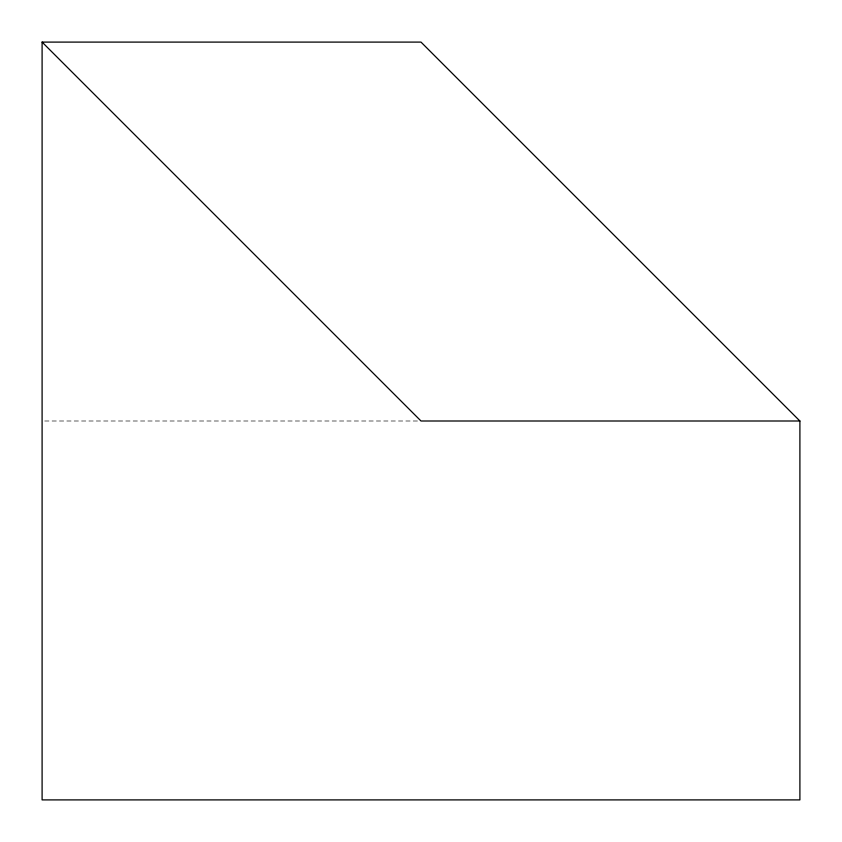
<?xml version="1.0" encoding="UTF-8"?>
<svg xmlns="http://www.w3.org/2000/svg" width="842" height="842" viewBox="0 0 842 842"><rect width="100%" height="100%" fill="white"/><g stroke="black" fill="none" stroke-linecap="round" stroke-linejoin="round"><path stroke-width="0.63" stroke-dasharray="4.21 3.16" d="M44.731 421L418.369 421"/><path stroke-width="1.26" d="M42.1 42.1L421 42.1L799.9 421L799.9 799.9L42.1 799.9L42.1 42.1L421 421L799.9 421"/></g></svg>
